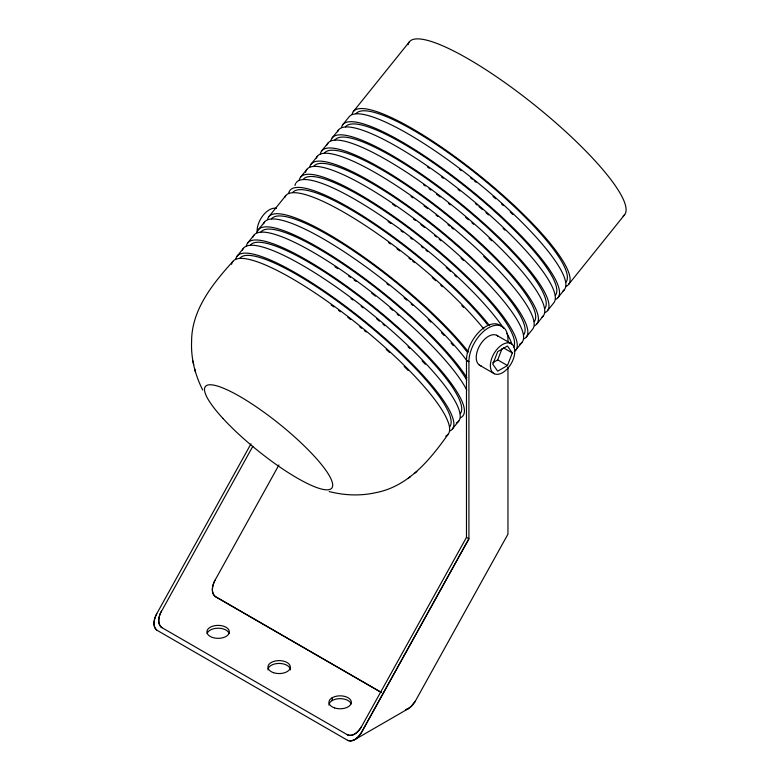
<?xml version="1.0" encoding="UTF-8"?>
<svg xmlns="http://www.w3.org/2000/svg" width="780" height="780" viewBox="0 0 780 780"><rect width="100%" height="100%" fill="white"/><g stroke="black" fill="none" stroke-linecap="round" stroke-linejoin="round"><path stroke-width="1.17" d="M492.814 362.719L497.698 359.902L502.174 348.368M507.458 365.537L512.333 352.96L507.458 346.018L497.698 351.653L492.814 364.231L497.698 371.173L507.458 365.537L497.698 359.902M250.984 443.81L156.721 613.782C154.323 618.53 152.139 625.628 156.468 629.967L348.231 740.678C353.623 742.111 358.273 737.432 360.984 733.317L468.916 538.775L468.916 361.686A27.612 15.941 -60 0 1 488.436 327.873A27.612 15.941 -60 0 1 507.956 339.144L507.956 341.581M156.721 613.782C154.118 618.676 151.964 626.476 157.15 630.445M161.46 611.042C158.964 615.81 156.926 622.879 161.207 627.227L347.714 734.965C353.398 736.944 358.488 731.582 361.208 727.175L466.479 537.371L466.479 360.272A27.612 15.941 -60 0 1 479.963 331.052A27.612 15.941 -60 0 1 501.793 326.635M215.095 580.076C212.492 584.971 210.337 592.771 215.524 596.739L380.952 692.25M252.827 446.296L160.261 613.548C158.525 617.975 157.414 624.517 161.889 627.705M278.938 464.968L214.773 580.691C212.462 585.4 210.756 592.03 214.841 596.261L381.322 692.435M361.559 726.57C358.849 731.308 353.34 737.275 347.344 734.779M415.331 701.152L412.084 705.646L408.31 708.708L354.656 739.684L350.805 741L347.48 740.327M232.879 261.417C212.774 283.784 191.441 309.865 191.597 341.718C190.866 358.469 195.166 375.16 202.722 390.049M237.11 256.162L243.448 248.274M247.669 243.019L254.017 235.131M258.238 229.866L264.576 221.988M268.808 216.723L285.714 195.692M300.505 177.294L306.842 169.406M311.074 164.151L317.411 156.263M321.633 150.998L327.98 143.12M332.202 137.855L338.54 129.968M342.771 124.712L349.108 116.824A138.041 29.172 38.8 0 1 478.394 183.212A138.041 29.172 38.8 0 1 562.897 291.028M353.34 111.569L409.334 41.905M448.178 434.216C429.985 459.82 408.184 486.642 375.531 492.716C360.282 496.119 344.282 495.436 329.189 491.556M452.41 428.961L458.747 421.073M515.804 350.093L522.142 342.206M526.373 336.95L532.711 329.062A138.041 29.172 38.8 0 0 439.179 216.616A138.041 29.172 38.8 0 0 316.427 158.077M536.942 323.807L543.28 315.919M547.501 310.664L553.849 302.776A138.041 29.172 38.8 0 0 460.317 190.32A138.041 29.172 38.8 0 0 337.555 131.791M558.071 297.511L564.408 289.624M568.639 284.369L624.634 214.705M408.057 478.491L410.465 476.59M414.424 473.44L416.861 471.52M354.656 739.684L358.449 736.612L361.696 732.118L468.916 538.775L466.479 537.371M405.385 709.888L410.241 707.382L414.989 701.756L507.956 534.125L507.956 367.175M406.331 709.625L408.291 708.718M496.587 335.244L511.641 343.931A17.258 9.965 -60 0 1 505.108 370.909A17.258 9.965 -60 0 1 490.971 360.935A17.258 9.965 -60 0 1 511.641 343.931M503.549 347.89L512.333 352.96M479.359 365.089L494.413 373.776M466.479 360.272L468.916 361.686M192.826 360.906L193.703 364.611M194.639 368.677L195.468 372.157M332.212 697.73L332.212 700.547M481.25 365.956A17.258 9.965 -60 0 1 479.798 345.442A17.258 9.965 -60 0 1 498.293 336.443M257.166 232.391A17.258 9.965 -60 0 1 263.201 215.231A17.258 9.965 -60 0 1 276.471 208.377M408.057 44.782A138.041 29.172 38.8 0 1 532.993 103.75A138.041 29.172 38.8 0 1 623.132 216.099M352.053 114.455A138.041 29.172 38.8 0 1 478.871 174.925A138.041 29.172 38.8 0 1 566.183 286.309M356.031 113.734A134.589 28.441 38.8 0 1 478.433 175.5A134.589 28.441 38.8 0 1 565.948 282.214M459.43 169.25A134.589 28.441 38.8 0 1 461.282 170.664M470.525 177.83A134.589 28.441 38.8 0 1 472.368 179.293M474.201 180.755A134.589 28.441 38.8 0 1 476.034 182.227M493.038 196.482A134.589 28.441 38.8 0 1 495.641 198.764M501.618 204.087A134.589 28.441 38.8 0 1 503.295 205.608M510.217 212.024A134.589 28.441 38.8 0 1 512.831 214.5M341.494 127.598A138.041 29.172 38.8 0 1 468.312 188.068A138.041 29.172 38.8 0 1 555.614 299.452M345.462 126.877A134.589 28.441 38.8 0 1 467.863 188.643A134.589 28.441 38.8 0 1 555.38 295.357M427.352 166.9A134.589 28.441 38.8 0 1 429.351 168.275M441.431 176.875A134.589 28.441 38.8 0 1 443.284 178.24M458.123 189.52A134.589 28.441 38.8 0 1 459.966 190.973M475.4 203.58A134.589 28.441 38.8 0 1 477.185 205.091M478.959 206.602A134.589 28.441 38.8 0 1 482.469 209.635M485.94 212.667A134.589 28.441 38.8 0 1 488.504 214.948M503.119 228.472A134.589 28.441 38.8 0 1 504.816 230.11M330.925 140.741A138.041 29.172 38.8 0 1 457.743 201.211A138.041 29.172 38.8 0 1 545.044 312.595M334.893 140.02A134.589 28.441 38.8 0 1 457.294 201.786A134.589 28.441 38.8 0 1 544.81 308.5M423.462 184.694A134.589 28.441 38.8 0 1 425.315 186.011M429.01 188.672A134.589 28.441 38.8 0 1 430.862 190.018M436.439 194.142A134.589 28.441 38.8 0 1 440.154 196.95M448.471 203.395A134.589 28.441 38.8 0 1 450.313 204.847M465.728 217.474A134.589 28.441 38.8 0 1 468.39 219.745M471.91 222.778A134.589 28.441 38.8 0 1 473.645 224.289M489.089 238.309A134.589 28.441 38.8 0 1 491.692 240.786M326.995 144.934A138.041 29.172 38.8 0 1 453.521 206.466A138.041 29.172 38.8 0 1 541.768 317.314M320.356 153.884A138.041 29.172 38.8 0 1 447.174 214.354A138.041 29.172 38.8 0 1 534.475 325.738M324.324 153.163A134.589 28.441 38.8 0 1 446.726 214.929A134.589 28.441 38.8 0 1 534.251 321.643M411.05 196.541A134.589 28.441 38.8 0 1 412.893 197.837M424.008 205.9A134.589 28.441 38.8 0 1 427.723 208.689M436.059 215.085A134.589 28.441 38.8 0 1 437.911 216.538M447.973 224.63A134.589 28.441 38.8 0 1 449.787 226.122M451.591 227.624A134.589 28.441 38.8 0 1 453.375 229.115M483.688 256.396A134.589 28.441 38.8 0 1 489.469 262.099M309.787 167.027A138.041 29.172 38.8 0 1 436.615 227.497A138.041 29.172 38.8 0 1 523.916 338.881M313.765 166.306A134.589 28.441 38.8 0 1 436.166 228.072A134.589 28.441 38.8 0 1 523.682 334.786M392.671 204.301A134.589 28.441 38.8 0 1 395.655 206.329M413.449 219.043A134.589 28.441 38.8 0 1 415.301 220.438M420.869 224.65A134.589 28.441 38.8 0 1 424.573 227.516M434.674 235.55A134.589 28.441 38.8 0 1 436.498 237.032M439.218 239.265A134.589 28.441 38.8 0 1 441.022 240.766M461.029 258.19A134.589 28.441 38.8 0 1 463.515 260.462M305.565 172.292A138.041 29.172 38.8 0 1 432.383 232.762A138.041 29.172 38.8 0 1 519.685 344.146M299.227 180.17A138.041 29.172 38.8 0 1 424.164 239.138A138.041 29.172 38.8 0 1 514.293 351.488M303.196 179.449A134.589 28.441 38.8 0 1 423.764 239.752A134.589 28.441 38.8 0 1 513.659 347.1M388.079 221.549A134.589 28.441 38.8 0 1 390.839 223.48M401.017 230.822A134.589 28.441 38.8 0 1 402.88 232.186M410.299 237.793A134.589 28.441 38.8 0 1 412.152 239.226M421.375 246.48A134.589 28.441 38.8 0 1 423.199 247.952M425.929 250.175A134.589 28.441 38.8 0 1 427.742 251.667M446.248 267.52A134.589 28.441 38.8 0 1 450.46 271.333M454.74 275.262A134.589 28.441 38.8 0 1 456.514 276.919M294.996 185.435A138.041 29.172 38.8 0 1 295.718 183.407M296.283 182.549A138.041 29.172 38.8 0 1 390.098 222.027A138.041 29.172 38.8 0 1 503.626 328.36M506.756 333.343A138.041 29.172 38.8 0 1 511.836 344M288.659 193.323A138.041 29.172 38.8 0 1 370.149 220.643A138.041 29.172 38.8 0 1 489.557 325.621M292.627 192.601A134.589 28.441 38.8 0 1 376.262 225.673A134.589 28.441 38.8 0 1 487.256 324.402M388.606 242.599A134.589 28.441 38.8 0 1 390.458 243.964M396.962 248.82A134.589 28.441 38.8 0 1 399.74 250.945M408.973 258.16A134.589 28.441 38.8 0 1 410.806 259.623M412.63 261.095A134.589 28.441 38.8 0 1 414.453 262.577M432.247 277.631A134.589 28.441 38.8 0 1 435.679 280.673M440.729 285.236A134.589 28.441 38.8 0 1 442.387 286.757M461.799 305.633A134.589 28.441 38.8 0 1 463.495 307.388M284.729 197.516A138.041 29.172 38.8 0 1 366.532 226.307A138.041 29.172 38.8 0 1 483.941 329.121M267.53 219.609A138.041 29.172 38.8 0 1 349.011 246.928A138.041 29.172 38.8 0 1 468.429 351.916M271.498 218.887A134.589 28.441 38.8 0 1 356.489 252.886A134.589 28.441 38.8 0 1 467.6 352.589M386.919 283.715A134.589 28.441 38.8 0 1 388.762 285.178M404.108 297.853A134.589 28.441 38.8 0 1 406.76 300.125M411.109 303.917A134.589 28.441 38.8 0 1 412.834 305.438M428.298 319.654A134.589 28.441 38.8 0 1 430.852 322.12M441.519 332.797A134.589 28.441 38.8 0 1 444.025 335.419M451.094 343.102A134.589 28.441 38.8 0 1 453.297 345.598M263.591 223.801A138.041 29.172 38.8 0 1 349.421 255.274A138.041 29.172 38.8 0 1 467.152 361.023M256.961 232.752A138.041 29.172 38.8 0 1 348.026 266.536A138.041 29.172 38.8 0 1 466.869 377.656M260.93 232.03A134.589 28.441 38.8 0 1 357.425 274.082A134.589 28.441 38.8 0 1 466.752 380.104M334.903 266.74A134.589 28.441 38.8 0 1 337.857 268.69M348.572 276.052A134.589 28.441 38.8 0 1 350.425 277.358M354.12 280.01A134.589 28.441 38.8 0 1 355.973 281.356M371.738 293.231A134.589 28.441 38.8 0 1 375.433 296.137M389.981 307.983A134.589 28.441 38.8 0 1 392.652 310.245M397.069 314.028A134.589 28.441 38.8 0 1 398.814 315.549M253.032 236.945A138.041 29.172 38.8 0 1 352.034 277.582A138.041 29.172 38.8 0 1 466.791 390.098M246.392 245.895A138.041 29.172 38.8 0 1 373.21 306.365A138.041 29.172 38.8 0 1 460.512 417.748M250.36 245.173A134.589 28.441 38.8 0 1 372.762 306.94A134.589 28.441 38.8 0 1 460.288 413.654M350.981 298.603A134.589 28.441 38.8 0 1 352.833 299.998M361.179 306.374A134.589 28.441 38.8 0 1 363.022 307.827M376.72 318.883A134.589 28.441 38.8 0 1 379.411 321.126M382.98 324.139A134.589 28.441 38.8 0 1 384.745 325.66M408.028 346.769A134.589 28.441 38.8 0 1 409.724 348.406M422.068 360.838A134.589 28.441 38.8 0 1 425.324 364.299M242.463 250.088A138.041 29.172 38.8 0 1 370.861 313.141A138.041 29.172 38.8 0 1 456.29 423.014M235.823 259.038A138.041 29.172 38.8 0 1 362.651 319.507A138.041 29.172 38.8 0 1 449.953 430.892M239.801 258.317A134.589 28.441 38.8 0 1 362.203 320.093A134.589 28.441 38.8 0 1 449.719 426.796M331.139 304.97A134.589 28.441 38.8 0 1 333.918 306.969M338.549 310.372A134.589 28.441 38.8 0 1 340.411 311.747M347.831 317.372A134.589 28.441 38.8 0 1 350.61 319.527M359.804 326.82A134.589 28.441 38.8 0 1 361.627 328.302M364.348 330.535A134.589 28.441 38.8 0 1 366.161 332.026M386.227 349.44A134.589 28.441 38.8 0 1 389.552 352.482M404.128 366.444A134.589 28.441 38.8 0 1 408.115 370.481M231.601 264.303A138.041 29.172 38.8 0 1 358.42 324.773A138.041 29.172 38.8 0 1 445.721 436.156M328.926 705.12A11.213 6.474 0 0 1 339.037 698.675A11.213 6.474 0 0 1 351.136 703.862M207.129 633.418A11.213 6.474 0 0 1 218.127 628.202A11.213 6.474 0 0 1 229.135 633.418M267.92 669.903A11.213 6.474 0 0 1 279.133 663.429A11.213 6.474 0 0 1 290.355 669.903M222.924 418.421A81.101 17.14 38.8 0 0 330.398 489.197A81.101 17.14 38.8 0 0 252.476 404.284A81.101 17.14 38.8 0 0 222.924 418.421M212.521 637.475A11.213 6.474 0 0 0 229.349 631.868A11.213 6.474 0 0 0 212.521 626.252A11.213 6.474 0 0 0 212.521 637.475M334.532 707.908A11.213 6.474 0 0 0 351.351 702.302A11.213 6.474 0 0 0 334.532 696.696A11.213 6.474 0 0 0 334.532 707.908M273.526 672.692A11.213 6.474 0 0 0 290.355 667.085A11.213 6.474 0 0 0 273.526 661.479A11.213 6.474 0 0 0 273.526 672.692"/></g></svg>
